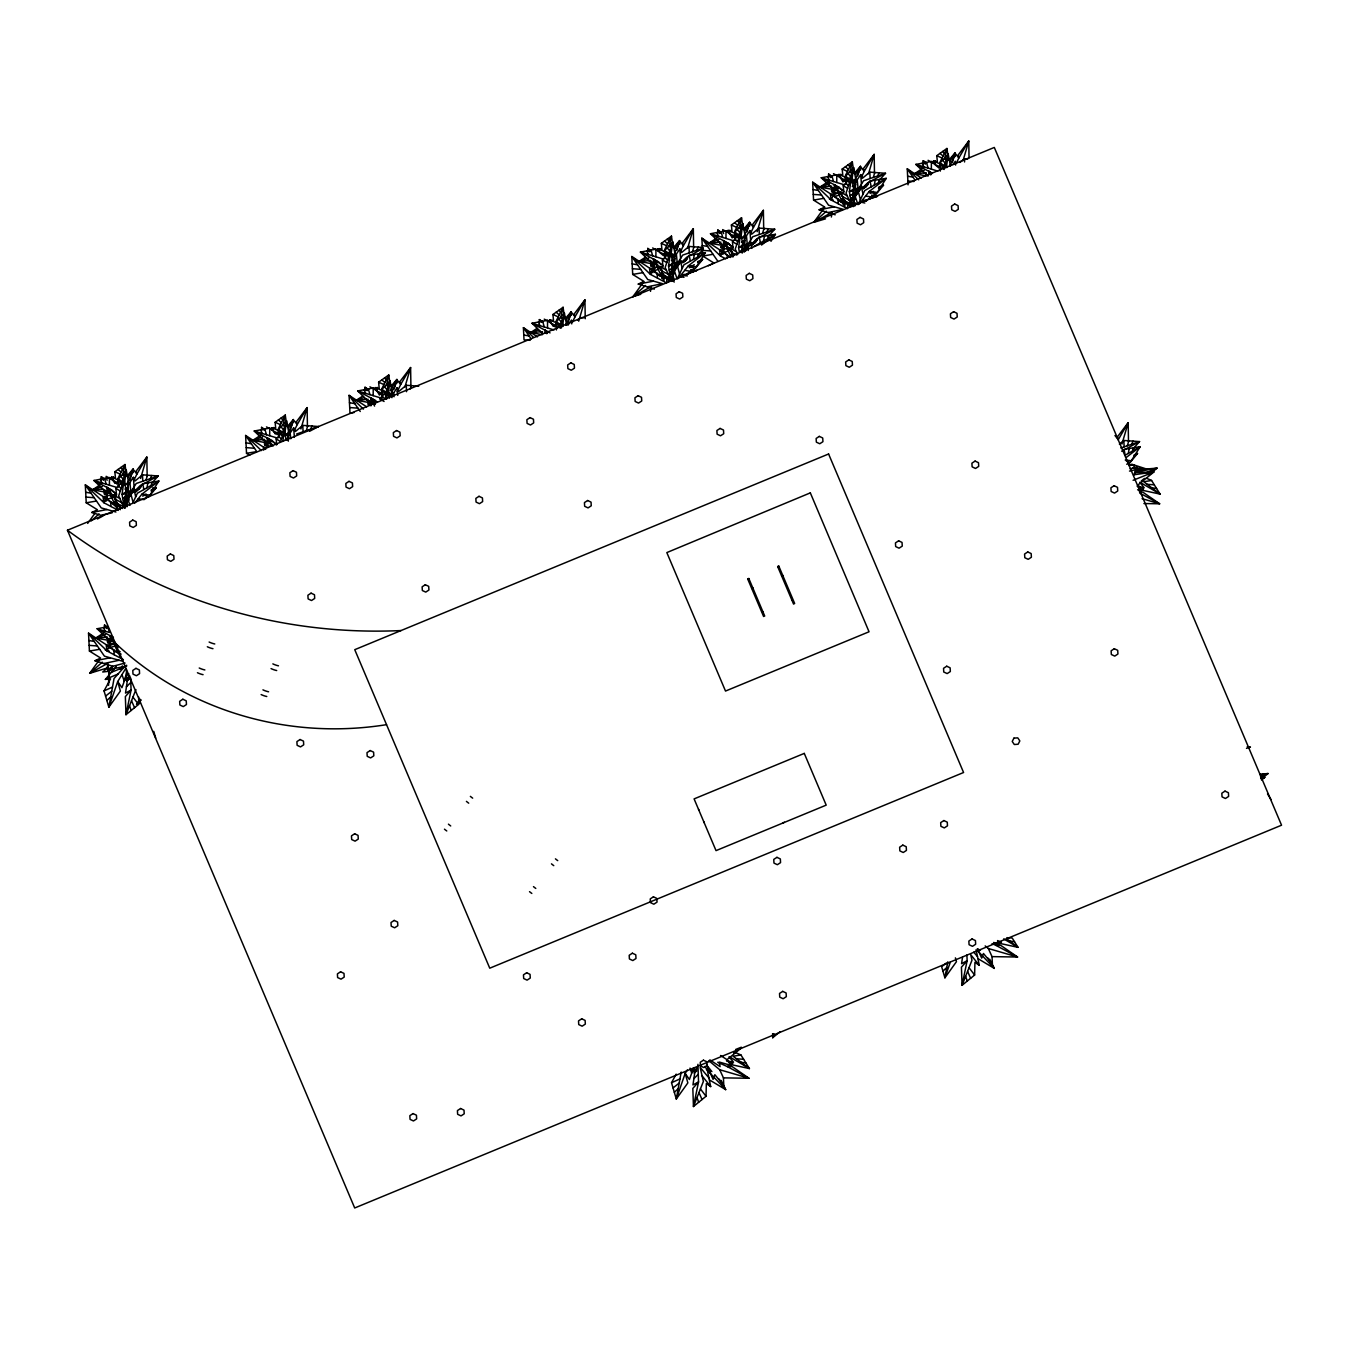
<?xml version="1.0" encoding="UTF-8"?>
<svg xmlns="http://www.w3.org/2000/svg" width="1349" height="1349" viewBox="0 0 1349 1349"><rect width="100%" height="100%" fill="white"/><g stroke="black" fill="none" stroke-linecap="round" stroke-linejoin="round"><path stroke-width="1.5" d="M109.404 485.185L109.471 477.563L93.941 480.48L106.065 492.284L109.994 490.851M269.682 435.727L269.749 428.105L254.236 431.022L266.343 442.826L272.262 440.668L276.461 444.9M373.167 395.645L373.235 388.023L357.704 390.94L369.828 402.744L375.73 400.569L357.704 390.94L379.76 397.651L381.244 400.164M547.492 327.959L547.559 320.337L532.029 323.254L542.804 333.743M655.884 256.799L655.951 249.177L640.421 252.094L652.545 263.898L658.447 261.74L661.246 264.556M725.947 238.436L726.015 230.814L710.485 233.731L722.609 245.535L728.511 243.376L732.709 247.626M836.734 182.486L836.802 174.864L821.271 177.781L833.395 189.585L839.297 187.427L842.096 190.26M931.333 169.114L931.4 161.492L915.87 164.409L927.994 176.213M108.561 685.326L108.797 671.296L113.906 668.531M130.668 678.463L131.072 690.098L125.356 696.573L125.98 714.7L138.559 704.431L138.745 697.146M697.922 1064.31L698.546 1081.932L692.83 1088.407L693.453 1106.534L706.033 1096.265L706.336 1083.517L710.687 1086.586L707.146 1069.201L704.65 1066.503M966.929 954.974L967.132 960.707L961.432 967.166L962.056 985.31L974.619 975.023L974.939 962.292L979.29 965.344L976.103 949.713M127.784 498.489L128.138 486.736L125.895 491.154L124.648 501.997M288.298 441.19L288.416 437.278L286.932 440.229M674.264 270.104L674.618 258.35L672.375 262.768L671.128 273.611M744.328 251.74L744.665 239.987L742.439 244.422L741.613 251.639M855.114 195.79L855.468 184.037L852.821 192.081M118.341 487.174L118.594 479.586L121.326 483.937M278.619 437.734L278.872 430.129L281.621 434.479M382.037 399.54L382.357 390.046L385.106 394.38M556.429 329.949L556.682 322.36L559.413 326.694M664.821 258.789L665.074 251.201L667.806 255.551M734.885 240.442L735.138 232.854L737.869 237.188M845.671 184.493L845.924 176.904L848.673 181.238M940.27 171.121L940.523 163.533L943.255 167.866M107.869 664.888L107.6 669.964L112.405 667.097M120.246 509.737L120.449 506.465L117.869 503.784L117.43 509.231L115.491 505.47L105.812 497.983L103.957 502.772L118.307 510.394M666.929 278.079L666.625 282.986L650.437 274.387L631.804 256.512L632.698 274.42L643.895 281.385L638.279 284.099L654.366 289.091M847.779 203.766L847.476 208.673L831.304 200.09L812.654 182.216L813.565 200.107L824.745 207.071L819.13 209.803L835.216 214.795M851.877 206.701L852.214 202.603L853.732 206.346M127.093 677.198L126.671 681.228L130.617 677.957M694.566 1069.032L694.145 1073.079L696.775 1070.887M127.801 490.496L128.56 483.971L124.243 484.982L128.526 482.318L126.3 470.329L118.088 479.013L118.375 482.537M391.952 397.685L392.323 394.431L388.006 395.442L390.063 380.789L381.851 389.473L382.273 394.751M674.281 262.111L675.04 255.585L670.723 256.597L675.006 253.932L672.78 241.943L664.568 250.627L664.855 254.152M742.169 253.14L742.911 246.597L738.594 247.626L739.269 251.723L742.54 249.869M744.344 243.747L745.103 237.222L740.786 238.233L745.07 235.586L742.844 223.597L734.632 232.281L734.918 235.788M855.131 187.798L855.89 181.272L851.573 182.284L855.856 179.636L853.63 167.63L845.418 176.331L845.705 179.839M124.496 483.144L126.3 470.329L122.489 481.644L118.088 479.013M282.852 441.241L284.403 430.264L276.191 438.948L276.612 444.226M285.195 439.639L288.467 437.784L288.838 434.513L284.521 435.525L286.578 420.871L278.366 429.572L278.653 433.08M386.59 399.321L387.888 390.165L379.676 398.849L384.077 401.479M561.437 327.976L562.196 322.478L556.614 328.397M562.584 325.918L564.388 313.103L556.176 321.787L556.462 325.311M670.976 254.759L672.78 241.943L668.969 253.258L664.568 250.627M741.039 236.412L742.844 223.597L739.033 234.911L734.632 232.281M851.826 180.462L853.63 167.63L849.819 178.962L845.418 176.331M945.531 167.31L946.037 163.651L940.455 169.569M946.425 167.091L948.229 154.275L940.017 162.959L940.304 166.467M962.495 957.402L961.567 963.675L967.132 960.707L962.056 985.31L971.988 960.184L970.707 954.654L979.29 965.344M107.718 664.804L107.229 667.991L89.675 673.32L99.253 660.015M650.505 291.35L650.994 288.146M831.355 217.037L832.097 212.248L813.801 222.366L824.576 207.392M681.211 1072.05L676.304 1099.03L671.515 1082.741L676.153 1074.141M947.807 961.837L944.907 977.806L941.636 966.693L946.273 963.051M146.957 487.815L147.884 482.875M693.437 259.43L694.364 254.489M763.5 241.066L764.428 236.142M874.287 185.117L875.214 180.193M1128.287 453.449L1129.214 448.509M773.567 1033.621L772.724 1037.718L780.16 1031.648M122.624 475.236L124.985 464.528L114.85 471.745L115.424 477.782L111.495 477.158L114.969 483.397M282.919 425.778L285.263 415.087L275.145 422.288L275.702 428.324L271.773 427.717L275.263 433.956M386.387 385.679L388.748 374.988L378.614 382.189L379.187 388.242L375.258 387.618L379.44 395.105M560.712 317.993L563.073 307.302L552.938 314.502L553.512 320.556L549.583 319.932L553.056 326.171M669.104 246.85L671.465 236.142L661.33 243.36L661.904 249.396L657.975 248.772L660.066 252.516L664.99 254.489M739.168 228.487L741.528 217.796L731.394 224.996L731.967 231.033L728.022 230.426L732.22 237.913M849.954 172.537L852.315 161.846L842.181 169.047L842.754 175.083L838.825 174.476L843.007 181.963M944.553 159.165L946.914 148.474L936.779 155.675L937.353 161.711L933.407 161.104L935.515 164.848L940.438 166.821M113.434 476.922L112.76 479.856L106.149 476.366L107.077 480.328M273.729 427.481L273.038 430.398L266.444 426.908M377.214 387.382L376.523 390.316L369.913 386.826M659.914 248.536L659.239 251.47L652.629 247.98M729.978 230.19L729.303 233.107L722.693 229.617L723.62 233.596M840.781 174.24L840.09 177.157L833.48 173.667M935.363 160.868L934.688 163.802L928.078 160.312M1137.595 489.771L1141.439 490.867L1137.679 485.202L1153.884 471.981L1134.121 474.747L1135.318 469.722L1129.501 471.088M129.909 480.548L133.113 468.98L127.346 475.674L128.206 477.057L133.113 468.98L133.231 472.639M290.187 431.09L293.408 419.539L287.624 426.217L288.501 427.599L293.408 419.539M394.212 389.068L396.893 379.44L391.109 386.134L391.969 387.5L390.283 390.805M567.996 323.322L571.2 311.754L565.433 318.448L566.293 319.814L571.2 311.754L571.318 315.396M676.928 250.24L679.592 240.594L673.826 247.289L674.685 248.671L679.592 240.594L679.711 244.253M746.975 231.876L749.656 222.248L743.889 228.925L744.749 230.308L749.656 222.248L749.774 225.89M857.779 175.926L860.46 166.298L854.676 172.976L855.536 174.358L860.46 166.298L860.561 169.94M952.36 162.555L955.041 152.926L949.274 159.62L950.134 160.986L955.041 152.926L955.159 156.568M126.755 672.561L124.462 680.469L129.892 676.034L127.346 680.503L125.508 693.082L131.072 690.098L125.98 714.7L135.929 689.575M693.066 1068.357L691.919 1072.303L697.349 1067.868L694.819 1072.337L692.964 1084.916L698.546 1081.932L693.453 1106.534L703.385 1081.409L700.148 1067.379L708.916 1077.885M140.616 478.423L146.839 457.075L136.114 471.189L136.907 474.072L134.242 479.586M300.911 428.965L307.117 407.617L296.409 421.748L297.202 424.615L294.537 430.129M404.953 386.927L410.602 367.535L399.877 381.649L400.67 384.516L397.129 391.885M578.704 321.18L584.926 299.849L574.202 313.963L574.994 316.83L572.33 322.36M687.67 248.098L693.319 228.689L682.594 242.803L683.387 245.687L680.722 251.201M757.16 231.674L763.382 210.326L752.658 224.457L753.45 227.323L750.786 232.837M868.52 173.785L874.169 154.376L863.444 168.507L864.237 171.374L861.589 176.888M963.119 160.413L968.767 141.021L958.043 155.135L958.835 158.002L956.171 163.516M1121.963 444.057L1128.169 422.709L1117.461 436.823L1118.254 439.69L1128.169 422.709L1128.489 441.595M145.962 480.143L147.496 475.185M306.257 430.702L307.774 425.744M410.248 388.95L411.26 385.645M692.442 251.757L693.976 246.8M762.505 233.411L764.04 228.453M873.292 177.461L874.826 172.503M1127.309 445.777L1128.826 440.819M1150.798 473.28L1157.122 468.137L1135.689 472.015L1137.325 466.889L1130.108 468.845M151.172 485.421L152.235 482.149M697.652 257.035L698.715 253.764M767.716 238.672L768.778 235.4M878.503 182.722L879.582 179.451M1132.519 451.055L1133.582 447.784M560.897 326.34L562.196 322.478L562.938 326.475M118.594 479.586L117.043 484.106L109.471 477.563M278.872 430.129L277.321 434.648L269.749 428.105M382.357 390.046L380.806 394.566L373.235 388.023M556.682 322.36L555.13 326.88L547.559 320.337M665.074 251.201L663.523 255.72L655.951 249.177M735.138 232.854L733.586 237.373L726.015 230.814M845.924 176.904L844.373 181.407L836.802 174.864M940.523 163.533L938.971 168.052L931.4 161.492M127.362 498.793L130.145 490.817L127.396 492.014M125.187 508.168L127.953 500.192L123.838 501.997L125.626 499.872L126.368 493.346L122.051 494.358L124.277 508.084L118.678 495.859L124.108 479.704L126.334 491.694L122.051 494.358L124.108 479.704L115.913 488.389L116.469 495.437L113.232 494.813L116.79 503.447L123.535 506.465M674.315 269.075L676.625 262.431L673.876 263.628M743.906 252.061L746.672 244.068L743.94 245.282M855.165 194.779L857.475 188.118L854.726 189.332M950.371 962.022L944.907 977.806L956.458 961.668L955.379 957.857M125.997 676.456L121.933 687.67L117.717 681.565L125.693 668.531M693.47 1068.29L689.406 1079.504L685.174 1073.399L687.316 1069.926M774.157 1034.11L772.724 1037.718L772.589 1033.688M150.295 478.676L151.729 475.506M310.574 429.218L312.024 426.048M696.775 250.29L698.209 247.12M766.839 231.927L768.272 228.757M877.626 175.977L879.059 172.807M1131.626 444.31L1133.076 441.123M127.733 482.352L133.635 469.89L136.907 474.072L146.839 457.075L147.159 475.978M288.012 432.911L293.913 420.433L297.202 424.615L307.117 407.617L307.437 426.52M391.497 392.812L397.399 380.334L400.67 384.516L410.602 367.535L410.922 386.421M565.821 325.126L571.723 312.648L574.994 316.83L584.926 299.849L585.247 318.735M674.213 253.966L680.115 241.505L683.387 245.687L693.319 228.689L693.639 247.592M744.277 235.62L750.179 223.141L753.45 227.323L763.382 210.326L763.703 229.229M855.064 179.67L860.966 167.192L864.237 171.374L874.169 154.376L874.489 173.279M949.662 166.298L955.564 153.82L958.835 158.002L968.767 141.021L969.037 157.816M105.593 490.294L104.025 493.447L107.937 492.992M107.229 641.719L108.797 638.566M265.888 440.853L264.303 444.006L268.215 443.534M369.356 400.754L367.788 403.907L371.7 403.435M652.073 261.908L650.505 265.062L654.417 264.606M832.923 187.612L831.355 190.765L835.267 190.293M278.383 428.763L285.263 415.087L286.915 426.436M381.868 388.664L388.748 374.988L390.114 384.448M556.193 320.978L563.073 307.302L564.725 318.651M845.435 175.522L852.315 161.846L853.968 173.195M940.034 162.15L946.914 148.474L948.566 159.823M129.993 505.369L127.936 499.417L133.753 488.203L135.945 491.188L142.741 483.735L158.878 481.037L149.941 495.117L141.898 494.172L134.63 503.278M687.282 275.972L682.189 274.774L686.59 274.151L694.55 268.333L688.378 265.787L705.375 252.651L683.909 264.826L677.164 278.973L674.416 271.031L680.233 259.817L682.425 262.802L689.221 255.349L705.375 252.651L696.421 266.731L688.378 265.787L678.142 278.602M745.441 250.813L750.297 241.454L752.489 244.439L759.285 237.002L775.422 234.304L770.953 241.336M866.446 201.271L863.04 200.461L867.441 199.837L875.4 194.02L869.228 191.474L886.226 178.355L864.76 190.529L858.015 204.66L855.266 196.718L861.084 185.504L863.276 188.489L870.071 181.036L886.226 178.355L877.288 192.418L869.228 191.474L858.993 204.306M111.411 672.257L124.125 667.165L114.058 678.496L108.847 707.196L117.717 681.565L120.381 691.059L108.847 707.196L104.042 690.907L110.534 678.867L105.374 679.407L116.25 666.558M670.925 279.698L672.544 277.574M851.775 205.402L853.394 203.261M1133.025 468.373L1134.796 465.422L1128.826 465M391.969 387.5L396.893 379.44L396.994 383.082M131.359 493.919L128.745 498.152L126.823 495.707M680.452 261.284L675.225 269.766L673.303 267.321L673.707 271.267M747.902 247.171L745.289 251.42L743.35 248.958M861.32 186.971L856.075 195.47L854.153 193.008L854.558 196.954M138.728 489.569L140.886 486.129L135.575 491.559M685.208 261.183L687.366 257.743L683.387 261.824M755.271 242.82L757.43 239.38L752.118 244.827M866.075 186.87L868.216 183.43L864.237 187.511M127.953 496.668L136.215 483.482L158.187 475.978L152.943 481.897M674.433 268.282L682.695 255.096L702.694 248.267M744.496 249.919L752.759 236.733L774.731 229.229L768.171 236.631M855.283 193.969L863.545 180.783L885.517 173.279L878.975 180.682M127.548 485.927L133.382 477.31L135.069 480.969L142.505 474.831L158.187 475.978L140.33 485.589L133.568 492.081M287.826 436.486L293.66 427.852L295.364 431.528L302.783 425.373L318.482 426.52L309.545 431.326M391.311 396.387L397.146 387.753L398.832 391.429L406.268 385.274L418.73 386.185M567.963 325.244L571.47 320.067L571.757 323.895M674.028 257.541L679.862 248.924L681.549 252.583L688.985 246.445L703.065 247.474M744.092 239.195L749.926 230.561L751.612 234.237L759.032 228.082L774.731 229.229L756.873 238.857L750.111 245.349M854.878 183.245L860.713 174.611L862.399 178.287L869.835 172.132L885.517 173.279L867.677 182.908L863.579 186.82M952.967 164.696L955.311 161.239L955.598 165.067M122.439 665.9L119.977 669.357L126.671 665.259M87.668 523.395L94.852 513.413M137.75 702.542L140.127 699.22M643.726 281.705L632.951 296.662L640.758 294.301M133.113 492.233L128.526 497.123M679.592 263.848L675.006 268.738M749.656 245.484L745.07 250.374M860.443 189.535L855.856 194.425M148.66 497.039L156.18 487.866L152.538 487.95M697.652 261.622L702.66 259.48L693.875 270.171L690.722 269.48M878.503 187.309L883.511 185.184L874.742 195.858L871.572 195.183M1128.742 464.191L1137.527 453.5L1134.189 454.917M1134.121 474.747L1135.976 472.555L1153.884 471.981L1133.109 480.278M698.107 254.995L703.369 249.059M1132.975 448.998L1139.534 441.595L1123.835 440.465L1119.383 444.141M136.03 491.542L140.886 486.129M683.724 261.807L687.366 257.743M752.573 244.793L757.43 239.38M863.36 188.843L868.216 183.43M663.27 275.061L659.712 266.428L662.949 267.051L662.393 260.003L670.588 251.319L672.814 263.308L668.531 265.972L670.757 279.698L671.667 279.783L674.433 271.807L670.318 273.611L672.106 271.486L672.847 264.96L668.531 265.972L670.588 251.319L665.158 267.473L670.757 279.698L668.986 280.103L659.796 274.909L663.27 275.061L670.015 278.079M729.86 256.546L733.333 256.698L729.775 248.081L733.013 248.688L732.456 241.656L740.652 232.972L742.877 244.962L738.594 247.626L740.652 232.972L735.222 249.11L737.734 254.59M844.12 200.748L840.562 192.114L843.799 192.738L843.243 185.707L851.455 177.023L853.681 189.012L849.398 191.659L851.624 205.385L852.517 205.486L855.283 197.494L851.168 199.315L852.956 197.19L853.715 190.647L849.398 191.659L851.455 177.023L846.025 193.16L851.624 205.385L849.836 205.79L840.646 200.596L844.12 200.748L850.882 203.766M691.986 271.621L694.195 269.345M872.837 197.308L875.046 195.032M126.418 686.793L130.802 682.459M693.892 1078.627L698.276 1074.293M128.931 496.533L130.904 494.645M675.411 268.147L677.383 266.259M682.729 261.133L686.81 257.221L702.88 248.553M745.474 249.784L747.447 247.912M856.261 193.834L858.234 191.963M141.038 486.938L135.372 492.284L133.973 489.67M683.269 262.566L687.518 258.553M864.119 188.253L868.368 184.24M106.875 700.485L110.719 696.877M674.331 1092.319L678.176 1088.71M942.934 971.095L946.779 967.486M91.209 520.866L99.084 513.902M102.288 662.157L89.675 673.32L107.971 663.202M108.156 667.215L102.726 672.004L108.797 671.296M140.448 703.014L136.553 704.212L141.274 700.013M645.564 285.516L632.951 296.662L651.247 286.561M813.801 222.366L826.431 211.203M1135.689 472.015L1138.404 469.654L1157.122 468.137L1145.773 472.926M125.609 676.524L128.83 673.826M577.608 320.05L580.593 317.605L583.915 317.841M959.965 162.453L964.417 158.76L967.756 159.013M720.551 1055.508L727.01 1059.656L741.596 1047.768M1261.551 780.026L1264.789 777.378L1260.809 777.513M1141.288 481.003L1144.458 478.423M733.789 1052.894L736.959 1050.315M1261.703 778.693L1268.043 773.533L1259.713 774.225M105.576 696.084L111.748 691.228M673.05 1087.918L679.205 1083.062M761.527 245.046L775.422 234.304L753.973 246.479M1126.331 457.412L1140.225 446.671L1124.088 449.369L1125.184 455.203L1140.225 446.671L1131.288 460.751L1125.251 460.043M1126.752 464.292L1129.417 462.353L1126.331 461.071M125.069 663.034L112.878 666.288L107.6 669.762L126.671 666.119M100.619 484.544L92.541 489.805L104.311 491.913M260.897 435.086L252.836 440.347L264.606 442.455M362.763 396.05L356.305 400.248L368.092 402.373M645.48 257.204L639.021 261.419L650.791 263.527M537.087 328.363L530.629 332.562L542.399 334.687M103.822 632.799L95.745 638.06L107.515 640.168M717.162 237.795L709.085 243.056L720.855 245.164M827.949 181.845L819.872 187.106L831.659 189.214M922.547 168.473L914.47 173.734L926.24 175.842M107.819 495.403L104.531 494.409L107.684 492.452L101.546 488.338M268.114 445.946L264.826 444.968L267.979 442.995L261.841 438.897M654.299 267.018L651.011 266.023L654.164 264.067L648.026 259.952M724.362 248.654L721.074 247.676L724.228 245.703L718.09 241.606M111.023 643.658L107.735 642.68L110.888 640.708L104.75 636.61M835.166 192.705L831.861 191.727L835.014 189.754L828.876 185.656L828.792 181.98M284.521 435.525L288.804 432.877L286.578 420.871L282.784 432.203L278.366 429.572M388.006 395.442L392.289 392.778L390.063 380.789L386.252 392.104L381.851 389.473M123.923 505.824L126.57 504.189M670.402 277.439L673.05 275.803M851.253 203.126L853.9 201.49M142.741 496.145L146.114 494.071M151.139 490.969L156.18 487.866L151.172 490.007M689.221 267.76L694.263 264.657M697.618 262.583L702.66 259.48M870.088 193.463L873.444 191.389M878.486 188.287L883.511 185.184M1134.172 455.574L1137.527 453.5M685.157 275.618L692.189 271.402M869.532 199.197L873.039 197.089M124.901 489.097L128.172 487.242M122.725 498.472L125.997 496.617M671.38 260.711L674.669 258.856M669.205 270.087L672.476 268.232M741.444 242.348L744.715 240.493M852.248 186.398L855.519 184.543M850.055 195.774L853.327 193.919M1139.315 491.323L1143.463 489.029L1137.713 486.483M97.448 518.977L102.929 515.959M136.553 704.212L140.195 702.188M1121.677 451.224L1139.534 441.595L1120.834 447.986M782.875 823.025L784.376 822.232M112.119 512.822L100.737 515.267L91.799 512.485L97.415 509.753L86.218 502.789L85.324 484.898L102.912 496.365L103.957 502.772L85.324 484.898L101.242 507.915L115.93 512.013M708.343 265.753L713.941 263.021L702.762 256.057L701.868 238.166L719.439 249.632L720.501 256.04L725.762 258.823M112.878 666.288L95.003 660.757L100.619 658.025L89.422 651.061L88.528 633.17L106.099 644.637L107.161 651.044L123.349 659.627M123.602 503.852L127.261 502.182M670.082 275.466L673.741 273.796M850.932 201.153L854.591 199.5M104.042 690.907L112.49 687.079M671.515 1082.741L679.963 1078.913M105.374 679.407L118.021 674.028M1260.472 776.72L1268.043 773.533L1260.236 774.95M692.391 272.127L696.944 270.222M873.241 197.831L877.811 195.925M1128.776 465.506L1131.811 464.241L1146.869 469.132L1138.64 469.705M67.45 530.241L994.297 147.446L1281.55 825.2L354.703 1207.979L67.45 530.241A517.645 499.299 -15.3 0 0 401.041 630.556M748.83 578.519L747.7 578.991L763.601 616.476L764.714 616.021L748.83 578.519L747.751 579.025M777.682 566.614L778.811 566.142L794.645 603.425L793.583 604.099L777.682 566.614L778.862 566.175M1148.016 474.629L1151.911 473.061M1261.011 778.896L1264.789 777.378L1260.843 777.935M735.66 1049.471L741.326 1047.195M842.569 203.851L845.941 202.603M661.718 278.164L665.091 276.899M115.238 506.549L118.611 505.285M113.198 639.106L109.269 640.539L97.145 628.735L107.735 626.745L109.421 632.479L97.145 628.735L113.367 637.419M829.669 183.734L819.872 187.106L831.743 186.179M648.802 258.03L639.021 261.419L650.893 260.492M718.865 239.684L709.085 243.056L720.956 242.129M924.25 170.362L914.47 173.734L926.341 172.807M538.453 329.864L530.629 332.562L542.5 331.652M102.322 486.416L92.541 489.805L102.44 489.029M364.146 397.55L356.305 400.248L368.176 399.321M262.617 436.975L252.836 440.347L264.691 439.42M105.526 634.688L95.745 638.06L107.616 637.133M840.326 201.692L843.715 200.529L841.169 199.585L834.323 184.644L843.901 191.288M659.476 275.989L662.865 274.825L660.319 273.898L653.472 258.957L663.05 265.601M112.996 504.374L116.385 503.211L113.839 502.283L106.993 487.343L116.57 493.987L115.07 498.81L106.993 487.343L107.229 499.214L112.119 503.599M296.51 434.024L318.482 426.52M1246.493 748.358L1250.439 747.009L1247.218 746.773M842.4 196.111L834.323 184.644L834.559 196.532L839.129 195.116M661.55 270.424L653.472 258.957L653.709 270.829L658.261 269.429M733.114 247.238L723.536 240.594L723.772 252.482L728.325 251.066M107.229 499.214L111.782 497.815M113.383 637.807L110.196 635.598L110.433 647.486L114.985 646.07M815.757 221.776L825.504 218.825M831.861 191.727L835.267 190.732M651.011 266.023L654.417 265.045M721.074 247.676L724.48 246.682M371.7 403.891L368.311 404.869L371.447 402.896L365.309 398.798M264.826 444.968L268.215 443.973M104.531 494.409L107.937 493.43M107.735 642.68L111.141 641.686M828.067 212.569L843.26 209.314L828.573 205.217L812.654 182.216L830.242 193.683L831.304 200.09L833.142 195.285L842.838 202.772L844.761 206.532L845.199 201.085L850.376 206.464M647.216 286.882L662.41 283.627L647.722 279.53L631.804 256.512L649.392 267.979L650.437 274.387L652.292 269.598L661.971 277.085L663.91 280.845L664.349 275.398L669.526 280.761M103.94 663.523L119.134 660.268M819.13 209.803L834.356 206.835M638.279 284.099L653.506 281.148M91.799 512.485L107.026 509.534M95.003 660.757L110.23 657.789M813.565 200.107L823.817 198.337M702.762 256.057L713.031 254.287M632.698 274.42L642.967 272.65M354.096 412.541L349.998 413.249L349.087 395.358L366.675 406.825M246.513 453.348L256.765 451.578L245.619 435.457L246.513 453.348L249.7 455.338M86.218 502.789L96.487 501.035M89.422 651.061L99.691 649.291M1140.394 482.487L1160.089 494.105L1151.574 480.463L1143.8 481.778L1160.089 494.105L1140.647 489.906L1139.112 486.078M729.725 1056.941L749.42 1068.577L740.905 1054.935L733.131 1056.25L749.42 1068.577L729.978 1064.361M851.27 182.503L855.097 181.963M851.506 181.036L854.372 180.665M284.454 434.277L287.32 433.906M720.568 246.715L724.48 246.243M836.279 193.818L830.933 193.969L832.738 196.161M723.705 249.818L720.147 249.919L722.862 253.224M719.472 254.27L723.165 254.152M655.429 268.114L650.083 268.282L652.798 271.571M649.409 272.633L653.101 272.515M267.456 447.109L263.898 447.21L265.702 449.402M107.161 496.567L103.603 496.668L106.318 499.956M102.929 501.019L106.622 500.901M112.152 644.771L106.807 644.923L109.522 648.228M1139.534 492.098L1142.755 492.098L1159.651 503.784L1143.918 503.548M985.175 945.902L988.311 948.499L992.038 956.626L1017.568 957.014L1000.688 945.329L995.866 945.329L992.038 943.626M708.731 1060.618L719.708 1069.723L723.435 1077.868L748.982 1078.256L732.085 1066.553L727.263 1066.57L717.719 1062.27M116.79 503.447L113.316 503.278L122.506 508.489M119.994 651.702L116.52 651.55L121.106 654.147M834.491 192.738L838.134 192.958M723.688 248.688L727.347 248.907M653.641 267.051L657.283 267.271M107.144 495.437L110.803 495.639M110.348 643.692L114.007 643.911M1147.156 484.325L1154.289 484.814M1006.877 937.673L1012.222 938.044L1018.023 947.352L998.58 943.136M736.487 1058.796L743.619 1059.269M872.837 196.549L876.816 196.819M691.986 270.845L695.966 271.132M907.86 181.036L914.049 181.491M813.278 194.408L821.507 195.015M702.475 250.358L710.721 250.965M632.428 268.721L640.657 269.328M530.208 340.319L524.019 339.864L523.412 327.672L537.475 336.845M349.711 407.55L357.94 408.157M246.226 447.649L254.472 448.256M85.931 497.107L94.177 497.697M89.135 645.362L97.381 645.969M1133.413 467.631L1146.869 469.132M865.569 196.077L871.42 196.937M684.702 270.39L690.57 271.25M1151.742 487.782L1156.582 488.49M138.222 498.776L144.09 499.619L148.07 496.719L141.898 494.172L158.878 481.037L137.429 493.211L133.062 502.384L130.836 493.801M1009.676 941.012L1014.515 941.737M741.073 1062.253L745.913 1062.961M907.624 176.213L912.969 177.124M813.025 189.568L818.388 190.479M702.239 245.518L707.584 246.429M632.175 263.881L637.537 264.792M523.783 335.041L529.145 335.952M349.458 402.727L354.821 403.638M245.99 442.809L251.336 443.72M85.695 492.267L91.058 493.178M88.899 640.522L94.245 641.433M834.424 189.535L836.785 190.024M723.637 245.484L725.998 245.973M653.574 263.848L655.934 264.32M370.857 402.677L373.218 403.166M267.372 442.776L269.733 443.248M107.094 492.233L109.454 492.705M110.298 640.488L112.658 640.977M1137.089 486.213L1144.188 487.731L1139.703 482.284M726.42 1060.685L733.519 1062.186L729.033 1056.756M860.763 202.097L864.827 203.008M679.913 276.393L683.977 277.321M829.416 199.079L833.26 200.107M105.289 650.033L109.134 651.061M1134.593 468.305L1140.377 469.89M123.113 661.381L104.446 656.17L88.528 633.17L107.161 651.044L109.016 646.238L118.695 653.725L120.634 657.486M993.606 942.462L999.373 944.098L997.484 941.265M1142.08 498.675L1159.651 503.784L1139.736 493.076M988.311 948.499L1017.568 957.014L995.866 945.329L1001.396 942.26L997.569 940.573M719.708 1069.723L748.982 1078.256L727.263 1066.57L732.794 1063.484L727.044 1060.955M937.926 171.121L915.87 164.409L932.092 173.094M843.327 184.493L821.271 177.781L839.297 187.427M732.541 240.442L710.485 233.731L728.511 243.376M662.477 258.806L640.421 252.094L658.447 261.74M554.085 329.965L532.029 323.254L550.055 332.899M276.275 437.734L254.236 431.022L272.262 440.668M115.997 487.191L93.941 480.48L111.967 490.125L116.166 494.358M841.894 198.674L844.626 199.652M731.107 254.624L733.839 255.602M661.044 272.97L663.775 273.965M114.564 501.356L117.296 502.351M851.152 203.261L852.669 203.834M732.929 256.479L730.382 255.534L723.536 240.594L731.613 252.061M119.589 651.483L117.043 650.538L110.196 635.598L118.274 647.065M840.916 178.22L845.857 180.176M730.129 234.17L735.053 236.126M551.674 323.676L556.597 325.649M377.349 391.362L382.29 393.335M273.864 431.461L278.805 433.417M113.586 480.902L118.51 482.875M933.407 161.104L941.484 164.511M838.825 174.476L846.902 177.866M728.022 230.426L736.099 233.832L734.649 231.472L741.528 217.796L743.181 229.145M657.975 248.772L666.035 252.179L664.585 249.818L671.465 236.142L673.117 247.508M549.583 319.932L556.041 322.647M375.258 387.618L381.716 390.333M271.773 427.717L278.231 430.432M111.495 477.158L119.555 480.564L118.105 478.204L124.985 464.528L126.637 475.893M840.983 202.148L844.474 203.648M1146.279 478.17L1151.574 480.463M113.653 504.846L117.144 506.347M733.856 1051.883L740.905 1054.935M936.779 155.675L942.091 158.052M842.181 169.047L847.492 171.424M731.394 224.996L736.706 227.374M661.33 243.36L666.642 245.737M552.938 314.502L558.25 316.897M378.614 382.189L383.925 384.583M275.145 422.288L280.44 424.665M114.85 471.745L120.162 474.123M977.334 948.769L980.487 950.371M707.146 1069.201L711.884 1071.612L706.657 1065.035M842.349 196.431L849.162 200.04M731.546 252.381L736.672 255.079M661.499 270.744L668.311 274.336M115.019 499.13L121.832 502.722M544.237 319.14L550.847 322.63M840.562 192.114L847.256 195.875M729.775 248.081L736.47 251.825M659.712 266.428L666.406 270.188M113.232 494.813L119.926 498.574M1003.69 938.887L1018.023 947.352L1006.624 938.719M940.017 162.959L944.418 165.59L948.229 154.275L950.455 166.264M843.243 185.707L847.644 188.337M732.456 241.656L736.858 244.287M662.393 260.003L666.794 262.65M556.176 321.787L560.577 324.418L564.388 313.103L566.614 325.092M276.191 438.948L280.592 441.578L284.403 430.264L286.258 440.246M978.092 958.701L994.297 968.397L989.744 959.19M115.913 488.389L120.314 491.036M709.49 1079.925L725.695 1089.638L721.142 1080.431M839.179 193.531L841.81 195.133M728.393 249.481L732.338 251.875M658.329 267.827L662.275 270.238M111.849 496.213L115.795 498.624M115.053 644.485L117.683 646.087M926.746 162.976L923.188 160.75L923.272 163.904M832.148 176.348L828.59 174.105L828.674 177.275M721.361 232.298L717.803 230.055L717.887 233.225M651.297 250.644L647.739 248.418L647.824 251.588M539.431 322.731L539.347 319.578L542.905 321.804M368.581 389.49L365.023 387.264L365.107 390.417M261.622 430.516L261.554 427.346L265.095 429.589M104.817 479.03L101.259 476.804L101.344 479.974M108.021 627.302L104.463 625.059L104.547 628.229M921.316 178.017L907.253 168.844L908.062 184.83M855.165 202.873L856.564 203.783M709.844 1059.859L720.096 1066.637L719.253 1062.051L730.77 1065.322L727.01 1059.656M923.475 172.284L928.078 175.353M539.634 331.112L542.703 333.169M851.303 204.694L853.226 205.992M670.453 279.007L672.375 280.305M932.108 173.498L928.921 171.272L928.989 174.527M548.267 332.326L545.08 330.1L545.148 333.372M377.147 402.221L370.756 397.786L370.924 405.897M276.849 444.529L267.271 437.885L267.439 445.979L271.082 446.199L267.271 437.885L273.038 446.081M730.433 257.474L722.356 251.234L720.501 256.04L701.868 238.166L717.786 261.166M940 153.381L943.086 156.079M845.401 166.753L848.487 169.451M734.615 222.703L737.701 225.401M664.551 241.066L667.637 243.764M556.159 312.209L559.245 314.907M381.834 379.895L384.92 382.593M278.366 419.994L281.435 422.692M118.071 469.452L121.157 472.15M834.559 196.532L839.449 200.9M723.772 252.482L728.662 256.85M653.709 270.829L658.599 275.213M110.433 647.486L115.323 651.854M855.266 196.718L852.399 194.037L855.013 205.925M674.416 271.031L671.532 268.35L674.163 280.238M127.936 499.417L125.052 496.719L127.244 506.634M918.72 179.839L907.253 168.844L915.06 180.125M533.445 337.301L523.412 327.672L531.219 338.97M363.437 409.101L349.087 395.358L360.25 411.496M261.386 450.583L245.619 435.457L263.19 446.924L263.713 450.128M977.688 950.876L994.297 968.397L987.873 957.942M706.303 1069.184L725.695 1089.638L719.27 1079.166M925.734 163.465L923.188 160.75L925.245 164.173M831.136 176.837L828.59 174.105L830.647 177.545M720.332 232.787L717.803 230.055L719.86 233.495M650.285 251.15L647.739 248.418L649.796 251.858M539.347 319.578L541.893 322.293M367.569 389.979L365.023 387.264L367.08 390.687M261.554 427.346L264.084 430.078M103.806 479.536L101.259 476.804L103.317 480.227M107.009 627.791L104.463 625.059L106.52 628.499M942.749 151.442L944.435 153.398M848.15 164.814L849.836 166.753M737.347 220.764L739.05 222.703M667.3 239.11L668.986 241.066M558.908 310.27L560.594 312.226M384.583 377.956L386.269 379.912M281.098 418.055L282.784 419.994M120.82 467.496L122.506 469.452M942.631 160.194L945.211 163.246M848.032 173.566L850.612 176.618M845.857 182.941L848.42 185.993M737.245 229.515L739.825 232.568M735.07 238.891L737.633 241.943M667.182 247.862L669.762 250.931M665.006 257.237L667.57 260.306M558.79 319.022L561.369 322.091M384.465 386.708L387.045 389.76M382.29 396.083L384.853 399.152L387.888 390.165L389.372 398.157M280.98 426.807L283.56 429.859M278.805 436.182L281.385 439.234M120.702 476.248L123.282 479.317M118.527 485.623L121.09 488.692M973.759 952.158L977.519 956.66M948.212 158.659L950.134 160.986M853.613 172.031L855.536 174.358M742.827 227.981L744.749 230.308M672.763 246.344L674.685 248.671M564.371 317.487L566.293 319.814M286.561 425.272L288.501 427.599M126.283 474.73L128.206 477.057M702.104 1075.878L710.687 1086.586M1114.965 435.508L1118.254 439.69M969.02 967.688L974.619 975.023M700.418 1088.93L706.033 1096.265M132.944 697.096L138.559 704.431M127.278 497.275L129.268 499.99M931.232 174.544L928.921 171.272L930.557 174.864M547.39 333.388L545.08 330.1L546.716 333.692M375.376 404.346L370.756 397.786L374.567 406.1M944.84 157.85L946.273 160.076M942.664 167.225L944.098 169.451L946.037 163.651L946.779 167.647M850.258 171.205L851.674 173.448M848.066 180.597L849.499 182.823M739.454 227.172L740.888 229.397M737.279 236.547L738.712 238.773M669.408 245.518L670.824 247.761M667.215 254.894L668.649 257.136M561.015 316.678L562.432 318.904M558.823 326.053L560.257 328.279M386.691 384.364L388.107 386.59M384.499 393.739L385.932 395.965M283.206 424.446L284.622 426.689M281.03 433.838L282.447 436.064M122.928 473.904L124.344 476.13M120.735 483.279L122.169 485.522M1267.504 793.903L1271.011 799.519M703.79 821.743L704.296 822.806M977.603 948.92L981.684 958.127L983.455 953.473L992.392 964.265L992.038 956.626M706.539 1064.614L713.081 1079.369L714.852 1074.698L723.789 1085.507L723.435 1077.868M967.587 971.331L970.622 978.295M698.984 1092.555L702.02 1099.536M131.511 700.721L134.563 707.702M922.261 163.212L923.795 166.838M827.662 176.584L829.213 180.193M716.875 232.534L718.41 236.142M646.812 250.897L648.363 254.506M538.42 322.04L539.954 325.665M364.095 389.726L365.646 393.352M260.61 429.825L262.161 433.434M100.332 479.283L101.866 482.891M103.536 627.538L105.07 631.147M851.152 197.73L851.894 199.585M670.301 272.043L671.043 273.881M123.821 500.428L124.563 502.266M671.364 276.916L672.881 280.643M672.696 278.316L674.163 282.126M698.529 809.231L698.883 810.176M690.014 1068.104L691.717 1073.096M121.983 674.601L124.26 681.262M965.631 976.271L967.233 981.077M697.028 1097.513L698.63 1102.302M129.555 705.679L131.157 710.468M926.459 162.42L928.146 168.153M831.861 175.792L833.547 181.525M721.074 231.741L722.76 237.475M651.011 250.105L652.697 255.821M542.618 321.264L544.305 326.981M368.294 388.95L369.98 394.667M264.809 429.033L266.495 434.766M104.531 478.49L106.217 484.207M153.735 731.377L155.708 738.088M858.183 191.12L860.392 199.686M747.38 247.069L748.273 250.492M677.316 265.416L679.542 273.999M861.084 185.504L863.04 194.138M750.297 241.454L751.865 248.368M680.233 259.817L682.189 268.451M133.753 488.203L135.709 496.837M870.071 181.036L871.184 186.887M759.285 237.002L760.398 242.837M689.221 255.349L690.334 261.183M142.741 483.735L143.854 489.569M654.299 268.687L654.939 272.464M671.498 277.557L672.004 281.401M853.108 179.383L853.563 183.464M672.257 253.696L672.713 257.76M389.541 392.525L389.996 396.606M857.205 179.788L858.2 189.332M746.419 235.738L747.397 245.282M676.355 254.101L677.333 263.645M393.638 392.93L394.043 396.758M290.17 433.029L290.76 438.762M129.875 482.487L130.853 492.031M860.713 174.611L861.438 184.155M853.074 202.721L853.377 206.599M749.926 230.561L750.651 240.105M679.862 248.924L680.587 258.468M672.224 277.017L672.527 280.912M397.146 387.753L397.719 395.392M293.66 427.852L294.386 437.396M133.382 477.31L134.107 486.854M673.758 268.889L674.011 272.464M837.982 199.028L838.302 203.817M727.195 254.978L727.415 258.165M657.132 273.341L657.452 278.113M110.652 501.727L110.972 506.499M113.856 649.982L114.176 654.771M126.283 669.155L126.587 674.854M1123.835 440.465L1124.122 446.873M964.417 158.76L964.569 161.964M869.835 172.132L870.122 178.54M759.032 228.082L759.335 234.49M688.985 246.445L689.272 252.853M406.268 385.274L406.555 391.682M302.783 425.373L303.07 431.781M142.505 474.831L142.792 481.239M849.381 203.412L849.55 207.375M668.531 277.709L668.699 281.688M108.949 670.487L109.269 682.493M386.539 724.666A320.337 308.972 -15.3 0 1 115.272 643.068M557.727 860.628A8.364 1.349 38.3 0 1 555.434 858.841M553.764 865.653A8.364 1.349 38.3 0 1 551.471 863.849M472.673 798.153A8.364 1.349 38.3 0 1 470.363 796.365M468.71 803.178A8.364 1.349 38.3 0 1 466.417 801.373M446.772 830.967A8.364 1.349 38.3 0 1 444.462 829.18M450.718 825.959A8.364 1.349 38.3 0 1 448.424 824.155M531.826 893.443A8.364 1.349 38.3 0 1 529.516 891.655M535.789 888.435A8.364 1.349 38.3 0 1 533.479 886.63M278.484 665.816A6.037 1.298 20.9 0 1 272.852 663.877M276.697 670.537A6.037 1.298 20.9 0 1 271.048 668.598M214.778 643.962A6.037 1.298 20.9 0 1 209.129 642.04M212.973 648.684A6.037 1.298 20.9 0 1 207.324 646.761M203.075 674.669A6.037 1.298 20.9 0 1 197.426 672.729M204.879 669.947A6.037 1.298 20.9 0 1 199.23 668.008M266.782 696.506A6.037 1.298 20.9 0 1 261.133 694.566M268.586 691.784A6.037 1.298 20.9 0 1 262.937 689.845M782.605 575.298L782.504 576.343L781.611 575.703L782.605 575.298M810.327 492.874L869.043 631.77L725.509 691.059L666.828 552.584L810.327 492.874M761.983 611.266L762.86 611.839L761.983 611.266M752.624 587.675L752.438 588.771L751.646 588.08L752.624 587.675M792.032 598.838L791.846 599.867L792.032 598.838M685.174 1073.399L676.304 1099.03L687.855 1082.893L685.174 1073.399M1013.942 738.139L1012.222 741.461L1014.313 744.513L1018.124 744.243L1019.844 740.905L1017.753 737.852L1013.942 738.139M132.758 520.09L129.571 522.181L129.791 525.857L133.197 527.459L136.384 525.385L136.165 521.692L132.758 520.09M293.053 470.632L289.866 472.723L290.086 476.416L293.492 478.018L296.679 475.927L296.46 472.234L293.053 470.632M170.379 553.967L167.192 556.058L167.411 559.734L170.817 561.336L174.004 559.262L173.785 555.569L170.379 553.967M396.539 430.55L393.335 432.624L393.554 436.317L396.96 437.919L400.164 435.828L399.945 432.152L396.539 430.55M349.02 481.34L345.833 483.431L346.035 487.107L349.458 488.709L352.645 486.635L352.426 482.942L349.02 481.34M679.238 291.704L676.051 293.795L676.271 297.471L679.677 299.073L682.864 296.999L682.645 293.306L679.238 291.704M570.846 362.864L567.659 364.938L567.878 368.631L571.285 370.233L574.472 368.142L574.252 364.466L570.846 362.864M135.962 668.345L132.775 670.436L132.995 674.129L136.401 675.731L139.588 673.64L139.369 669.947L135.962 668.345M749.302 273.341L746.115 275.432L746.334 279.125L749.74 280.727L752.927 278.636L752.708 274.943L749.302 273.341M530.056 417.617L526.869 419.708L527.088 423.401L530.494 425.002L533.681 422.912L533.462 419.219L530.056 417.617M860.089 217.391L856.902 219.482L857.121 223.175L860.527 224.777L863.714 222.686L863.512 218.993L860.089 217.391M311.079 593.155L307.892 595.229L308.112 598.922L311.518 600.524L314.705 598.433L314.486 594.757L311.079 593.155M479.03 496.314L475.843 498.388L476.062 502.081L479.468 503.683L482.655 501.592L482.436 497.916L479.03 496.314M638.111 395.695L634.924 397.786L635.143 401.462L638.549 403.064L641.736 400.99L641.517 397.297L638.111 395.695M182.84 699.237L179.653 701.328L179.872 705.004L183.279 706.606L186.466 704.532L186.246 700.839L182.84 699.237M954.687 204.019L951.5 206.11L951.719 209.803L955.126 211.405L958.313 209.314L958.094 205.621L954.687 204.019M425.306 584.741L422.119 586.815L422.338 590.508L425.744 592.11L428.931 590.019L428.712 586.343L425.306 584.741M587.624 500.513L584.437 502.604L584.657 506.297L588.063 507.899L591.25 505.808L591.047 502.115L587.624 500.513M720.096 428.426L716.892 430.516L717.112 434.193L720.518 435.794L723.722 433.72L723.502 430.027L720.096 428.426M848.841 359.879L845.654 361.954L845.874 365.646L849.28 367.248L852.467 365.157L852.248 361.481L848.841 359.879M953.608 311.686L950.421 313.777L950.64 317.47L954.047 319.072L957.234 316.981L957.014 313.288L953.608 311.686M300.085 739.522L296.898 741.613L297.117 745.306L300.523 746.908L303.71 744.817L303.491 741.124L300.085 739.522M819.315 436.385L816.128 438.476L816.347 442.152L819.754 443.754L822.941 441.679L822.721 437.987L819.315 436.385M370.199 750.55L366.995 752.641L367.215 756.317L370.621 757.919L373.825 755.828L373.606 752.152L370.199 750.55M354.652 833.766L351.465 835.857L351.684 839.55L355.091 841.152L358.278 839.061L358.058 835.368L354.652 833.766M975.091 461.088L971.904 463.179L972.123 466.855L975.529 468.457L978.716 466.383L978.497 462.69L975.091 461.088M898.636 540.814L895.449 542.905L895.669 546.581L899.075 548.183L902.262 546.109L902.043 542.416L898.636 540.814M394.195 920.423L391.008 922.514L391.227 926.19L394.633 927.792L397.82 925.718L397.601 922.025L394.195 920.423M340.589 971.786L337.402 973.877L337.604 977.553L341.027 979.155L344.214 977.081L343.995 973.388L340.589 971.786M1114.105 485.724L1110.918 487.798L1111.138 491.491L1114.544 493.093L1117.731 491.002L1117.512 487.326L1114.105 485.724M1027.769 551.96L1024.582 554.034L1024.802 557.727L1028.208 559.329L1031.395 557.238L1031.176 553.562L1027.769 551.96M946.728 666.221L943.541 668.311L943.744 672.004L947.167 673.589L950.354 671.515L950.134 667.822L946.728 666.221M526.65 972.747L523.463 974.838L523.682 978.531L527.088 980.133L530.275 978.042L530.056 974.349L526.65 972.747M653.422 896.815L650.235 898.906L650.454 902.599L653.86 904.201L657.047 902.11L656.828 898.417L653.422 896.815M776.94 857.34L773.753 859.414L773.972 863.107L777.378 864.709L780.565 862.618L780.346 858.942L776.94 857.34M632.377 953.203L629.19 955.277L629.41 958.97L632.816 960.572L636.003 958.481L635.784 954.805L632.377 953.203M1114.308 648.717L1111.121 650.808L1111.34 654.501L1114.746 656.103L1117.933 654.012L1117.714 650.319L1114.308 648.717M413.03 1113.583L409.843 1115.674L410.062 1119.366L413.469 1120.968L416.656 1118.877L416.436 1115.185L413.03 1113.583M581.706 1018.799L578.519 1020.889L578.738 1024.582L582.144 1026.184L585.331 1024.093L585.129 1020.4L581.706 1018.799M460.599 1108.507L457.412 1110.598L457.631 1114.291L461.038 1115.893L464.225 1113.802L464.005 1110.109L460.599 1108.507M902.818 845.115L899.631 847.206L899.85 850.899L903.257 852.501L906.444 850.41L906.224 846.717L902.818 845.115M943.862 820.546L940.675 822.62L940.894 826.313L944.3 827.915L947.487 825.824L947.268 822.148L943.862 820.546M782.707 991.363L779.52 993.454L779.739 997.147L783.145 998.749L786.332 996.658L786.113 992.965L782.707 991.363M703.436 1060.179L700.249 1062.27L700.468 1065.963L703.874 1067.565L707.061 1065.474L706.842 1061.781L703.436 1060.179M972.039 938.955L968.852 941.046L969.071 944.722L972.477 946.324L975.664 944.249L975.445 940.557L972.039 938.955M1225.01 791.121L1221.823 793.212L1222.042 796.888L1225.448 798.49L1228.635 796.416L1228.416 792.723L1225.01 791.121M828.59 453.989L354.753 649.678L489.754 968.194L963.574 772.505L828.59 453.989M804.274 753.4L694.094 798.895L716.032 850.629L826.195 805.134L804.274 753.4"/></g></svg>
